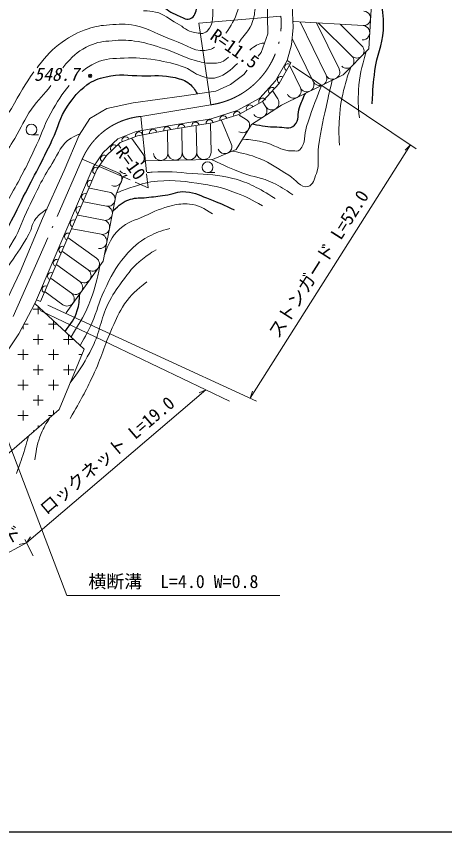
# Model space of a CAD drawing. Units: millimetres, scale not verified. Extents: x 40000 to 680000, y 20000 to 380000.
# Drawn here: x 482726 to 542467, y 205000 to 318715 of the extents above; entities that cross this region are included whole.
import ezdxf
from ezdxf.enums import TextEntityAlignment as Align

# ---------------------------------------------------------------- set-up
doc = ezdxf.new("R2010")
doc.units = ezdxf.units.MM
doc.header["$LTSCALE"] = 1000
doc.header["$PDMODE"] = 32
doc.header["$PDSIZE"] = 500
doc.linetypes.add('LONG_DASHED_DOTTED', pattern=[15.25, 12, -1.5, 0.25, -1.5])
for name, color, linetype, lineweight in [('M-BGD', 7, 'Continuous', 13), ('M-BMK', 2, 'LONG_DASHED_DOTTED', 13), ('M-STR-HTXT', 7, 'Continuous', 13), ('M-TTL-BAND', 7, 'Continuous', 25)]:
    doc.layers.add(name, color=color, linetype=linetype, lineweight=lineweight)
doc.styles.add('ＭＳ ゴシック', font='')
doc.styles.get('ＭＳ ゴシック').set_extended_font_data('MS Gothic')

msp = doc.modelspace()

# ---------------------------------------------------------------- linework, layer by layer
at = {"layer": 'M-BGD'}
for p, q in [((520524, 337578), (521332, 317136)), ((517789, 316286), (517718, 321033)), ((532322, 321580), (531895, 314170)), ((531081, 317424), (521398, 317981)), ((525933, 310492), (522306, 317929)), ((527731, 311368), (524596, 317797)), ((529515, 313179), (524841, 317783)), ((530918, 314603), (527868, 317609)), ((516868, 313665), (517789, 316286)), ((521332, 317136), (521119, 314727)), ((524136, 309615), (521243, 315546)), ((521119, 314727), (520481, 312531)), ((531895, 314170), (528323, 310544)), ((516462, 313152), (516868, 313665)), ((520481, 312531), (518879, 309707)), ((521003, 312235), (520481, 312531)), ((522338, 308738), (520848, 311794)), ((512617, 309201), (514459, 310618)), ((514459, 310618), (514909, 311188)), ((528323, 310544), (519686, 306333)), ((518879, 309707), (516675, 307296)), ((505815, 307571), (510562, 308280)), ((510562, 308280), (512617, 309201)), ((519191, 307204), (518501, 308260)), ((499013, 306650), (505815, 307571)), ((516675, 307296), (513541, 305574)), ((495329, 305871), (499013, 306650)), ((519686, 306333), (515528, 303614)), ((517517, 306109), (517107, 306736)), ((492990, 304454), (495329, 305871)), ((513541, 305574), (509890, 304438)), ((514793, 304328), (513791, 304945)), ((491503, 302116), (492990, 304454)), ((509890, 304438), (504242, 303508)), ((509878, 299758), (509795, 303714)), ((512712, 300946), (511363, 304163)), ((499455, 302647), (496907, 301648)), ((504242, 303508), (499455, 302647)), ((503880, 299632), (503815, 302721)), ((505879, 299674), (505808, 303057)), ((507879, 299716), (507802, 303385)), ((515528, 303614), (513395, 300148)), ((484828, 302167), (485828, 302167)), ((489377, 297227), (491503, 302116)), ((496907, 301648), (494840, 299719)), ((500372, 299558), (498828, 301653)), ((497321, 300326), (496993, 300772)), ((494840, 299719), (493428, 297653)), ((513395, 300148), (510090, 298762)), ((496834, 296949), (494465, 297933)), ((500711, 298565), (500091, 298108)), ((510090, 298762), (500711, 298565)), ((493428, 297653), (485541, 279193)), ((486401, 290496), (489377, 297227)), ((509395, 296909), (510395, 296909)), ((497651, 296309), (496654, 293910)), ((498078, 296624), (497651, 296309)), ((495692, 294201), (492940, 294735)), ((496654, 293910), (494842, 284581)), ((495311, 292237), (492137, 292854)), ((483284, 283056), (486401, 290496)), ((494929, 290274), (491333, 290973)), ((494548, 288311), (490529, 289092)), ((493902, 284986), (489979, 287805)), ((492735, 283362), (489174, 285921)), ((494842, 284581), (489670, 277383)), ((491568, 281738), (488369, 284036)), ((480166, 276608), (483284, 283056)), ((490401, 280114), (487564, 282152)), ((489234, 278489), (486759, 280268)), ((485300, 278677), (483096, 274441)), ((485541, 279193), (485300, 278677)), ((492199, 272299), (485300, 278677)), ((486093, 278958), (485541, 279193)), ((485076, 277893), (486148, 277893)), ((485783, 278231), (485783, 277186)), ((483662, 275527), (483662, 275065)), ((483789, 275772), (484369, 275772)), ((487197, 275772), (488443, 275772)), ((487904, 276270), (487904, 275065)), ((483096, 274441), (480582, 270652)), ((485783, 274358), (485783, 272944)), ((490025, 274309), (490025, 272944)), ((485076, 273651), (486490, 273651)), ((489318, 273651), (490733, 273651)), ((483662, 272237), (483662, 270822)), ((487904, 272237), (487904, 270822)), ((488714, 263866), (492199, 272299)), ((482954, 271530), (484369, 271530)), ((487197, 271530), (488611, 271530)), ((491440, 271530), (491881, 271530)), ((485783, 270115), (485783, 268701)), ((490025, 270115), (490025, 268701)), ((485076, 269408), (486490, 269408)), ((489318, 269408), (490733, 269408)), ((482954, 267287), (484369, 267287)), ((483662, 267994), (483662, 266580)), ((487197, 267287), (488611, 267287)), ((487904, 267994), (487904, 266580)), ((485076, 265166), (486490, 265166)), ((485783, 265873), (485783, 264458)), ((480730, 256950), (488714, 263866)), ((482954, 263044), (484369, 263044)), ((483662, 263751), (483662, 262337)), ((487197, 263044), (487765, 263044)), ((487904, 263751), (487904, 263165)), ((485783, 261630), (485783, 261327)), ((485076, 260923), (485316, 260923))]:
    msp.add_line(p, q, dxfattribs=at)
msp.add_lwpolyline([(486093, 278958), (493957, 297363), (495298, 299326), (497232, 301131), (499619, 302067), (504344, 302917), (510029, 303852), (513777, 305019), (517051, 306818), (519368, 309352), (521003, 312235)], dxfattribs=at)
for centre, radius in [((493022, 310411), 100), ((493022, 310411), 80), ((493022, 310411), 60), ((493022, 310411), 40), ((493022, 310411), 20), ((493022, 310411), 20), ((484828, 302917), 750), ((509395, 297659), 750)]:
    msp.add_circle(centre, radius, dxfattribs=at)
for centre, radius, start, end in [((531138, 318422), 1000, 266.70604, 86.70604), ((531023, 316426), 1000, 266.70604, 86.70604), ((530216, 313891), 1000, 225.42441, 45.42441), ((528813, 312466), 1000, 225.42441, 45.42441), ((520633, 311583), 500, 60.42985, 240.42985), ((525034, 310053), 1000, 205.99638, 25.99638), ((526832, 310930), 1000, 205.99638, 25.99638), ((519646, 309843), 500, 60.42985, 240.42985), ((523237, 309177), 1000, 205.99638, 25.99638), ((518399, 308293), 500, 47.56377, 227.56377), ((521439, 308300), 1000, 205.99638, 25.99638), ((517049, 306817), 500, 28.78662, 208.78662), ((518354, 306657), 1000, 213.17851, 33.17851), ((515296, 305854), 500, 28.78662, 208.78662), ((516680, 305562), 1000, 213.17851, 33.17851), ((511613, 304346), 500, 17.29245, 197.29245), ((513523, 304940), 500, 17.29245, 197.29245), ((505746, 303147), 500, 9.34898, 189.34898), ((507719, 303472), 500, 9.34898, 189.34898), ((509692, 303797), 500, 9.34898, 189.34898), ((514269, 303477), 1000, 238.3925, 58.3925), ((499837, 302106), 500, 10.19599, 190.19599), ((501805, 302460), 500, 10.19599, 190.19599), ((503774, 302814), 500, 10.19599, 190.19599), ((497963, 301418), 500, 21.39981, 201.39981), ((496344, 300302), 500, 43.02507, 223.02507), ((511790, 300559), 1000, 202.75098, 22.75098), ((494977, 298856), 500, 55.6539, 235.6539), ((499568, 298964), 1000, 301.39254, 36.39536), ((502880, 299610), 1000, 181.20606, 1.20606), ((504879, 299653), 1000, 181.20606, 1.20606), ((506879, 299695), 1000, 181.20606, 1.20606), ((508879, 299737), 1000, 181.20606, 1.20606), ((493881, 297187), 500, 66.86595, 246.86595), ((496450, 296026), 1000, 247.44391, 67.44391), ((497958, 297778), 1000, 216.39536, 270.53996), ((493095, 295347), 500, 66.86595, 246.86595), ((492310, 293508), 500, 66.86595, 246.86595), ((495501, 293219), 1000, 259.00522, 79.00522), ((491524, 291669), 500, 66.86595, 246.86595), ((495120, 291256), 1000, 259.00522, 79.00522), ((490738, 289830), 500, 66.86595, 246.86595), ((494739, 289292), 1000, 259.00522, 79.00522), ((489952, 287991), 500, 66.86595, 246.86595), ((494357, 287329), 1000, 259.00522, 79.00522), ((489167, 286151), 500, 66.86595, 246.86595), ((488381, 284312), 500, 66.86595, 246.86595), ((493318, 284174), 1000, 234.30205, 54.30205), ((492151, 282550), 1000, 234.30205, 54.30205), ((487595, 282473), 500, 66.86595, 246.86595), ((486809, 280634), 500, 66.86595, 246.86595), ((490984, 280926), 1000, 234.30205, 54.30205), ((489817, 279301), 1000, 234.30205, 54.30205)]:
    msp.add_arc(centre, radius, start, end, dxfattribs=at)
for points, knots in [([(514820, 337313), (514761, 336276), (514693, 335900), (514482, 335020), (514119, 333508), (513454, 332822), (512821, 331402), (512209, 330028), (511702, 329315), (511289, 327869), (510969, 326749), (510946, 326084), (510778, 324931), (510525, 323191), (510540, 322192), (510225, 320462), (509949, 318950), (510435, 317700), (509331, 316631), (508839, 316154), (508263, 316357), (507586, 316460), (506535, 316621), (506102, 317203), (505159, 317695), (503972, 318314), (503447, 319037), (502137, 319312), (501499, 319446), (501203, 319497), (500477, 319483)], [0, 0, 0, 0, 1, 1, 1, 2, 2, 2, 3, 3, 3, 4, 4, 4, 5, 5, 5, 6, 6, 6, 7, 7, 7, 8, 8, 8, 9, 9, 9, 10, 10, 10, 10]), ([(511937, 316354), (512697, 317406), (513162, 318204), (513630, 319568), (514312, 321556), (513771, 322849), (514056, 324931), (514367, 327199), (514674, 328451), (515205, 330678), (515573, 332220), (516090, 333019), (516269, 334594), (516393, 335677), (516408, 336118), (516348, 337384)], [0, 0, 0, 0, 1, 1, 1, 2, 2, 2, 3, 3, 3, 4, 4, 4, 5, 5, 5, 5]), ([(517262, 329688), (516949, 328763), (516879, 328459), (516695, 327656), (516330, 326059), (516398, 325117), (516269, 323484), (516157, 322056), (516271, 321239), (516057, 319823), (515919, 318910), (515882, 318367), (515503, 317525), (515111, 316654), (514664, 316293), (514099, 315524), (513980, 315363), (513873, 315206), (513775, 315054)], [0, 0, 0, 0, 1, 1, 1, 2, 2, 2, 3, 3, 3, 4, 4, 4, 5, 5, 5, 6, 6, 6, 6]), ([(485618, 311550), (485688, 311639), (485760, 311729), (485833, 311820), (486972, 313228), (487616, 314077), (489111, 315098), (490425, 315996), (491225, 316452), (492729, 316971), (493848, 317357), (494529, 317435), (495709, 317525), (497102, 317630), (497916, 317717), (499285, 317439), (501467, 316997), (502487, 316081), (504606, 315396), (506567, 314762), (507754, 313440), (509714, 314077), (509973, 314161), (510184, 314271), (510366, 314404)], [0, 0, 0, 0, 1, 1, 1, 2, 2, 2, 3, 3, 3, 4, 4, 4, 5, 5, 5, 6, 6, 6, 7, 7, 7, 8, 8, 8, 8]), ([(512323, 313018), (512181, 312886), (512023, 312757), (511842, 312629), (511187, 312166), (510644, 312174), (509842, 312161), (508997, 312147), (508530, 312326), (507713, 312544), (505777, 313060), (504821, 313750), (502903, 314332), (501475, 314765), (500677, 315061), (499200, 315268), (497998, 315437), (497300, 315432), (496092, 315311), (494840, 315186), (494086, 315157), (492942, 314630), (491541, 313984), (490840, 313379), (489792, 312246), (489569, 312004), (489382, 311774), (489218, 311550)], [0, 0, 0, 0, 1, 1, 1, 2, 2, 2, 3, 3, 3, 4, 4, 4, 5, 5, 5, 6, 6, 6, 7, 7, 7, 8, 8, 8, 9, 9, 9, 9]), ([(515283, 313986), (515433, 314132), (515601, 314276), (515801, 314417), (516123, 314644), (516315, 314782), (516695, 314885), (516938, 314951), (517047, 314970), (517331, 314984)], [0, 0, 0, 0, 1, 1, 1, 2, 2, 2, 3, 3, 3, 3]), ([(491931, 311013), (492499, 311534), (493016, 311870), (493836, 312246), (495245, 312891), (496204, 312819), (497752, 312885), (499450, 312956), (500419, 312909), (502094, 312629), (503753, 312352), (504700, 312177), (506266, 311565), (507160, 311216), (507521, 310702), (508437, 310416), (509268, 310156), (509812, 309927), (510651, 310160), (511985, 310531), (512542, 311255), (513582, 312128)], [0, 0, 0, 0, 1, 1, 1, 2, 2, 2, 3, 3, 3, 4, 4, 4, 5, 5, 5, 6, 6, 6, 7, 7, 7, 7]), ([(531519, 313788), (530858, 311381), (530564, 310551), (530450, 308413), (530370, 306913), (530386, 306312), (530563, 304569)], [0, 0, 0, 0, 1, 1, 1, 2, 2, 2, 2]), ([(529369, 311606), (528922, 310401), (528810, 310020), (528531, 308981), (528073, 307277), (527912, 306285), (527788, 304525), (527684, 303054), (527696, 302497), (527788, 300750)], [0, 0, 0, 0, 1, 1, 1, 2, 2, 2, 3, 3, 3, 3]), ([(470637, 286365), (471816, 287142), (472244, 287500), (473106, 288408), (474409, 289781), (474712, 290894), (475575, 292580), (476972, 295313), (477307, 297051), (478639, 299816), (479816, 302258), (480662, 303530), (482045, 305861), (483258, 307906), (483907, 309260), (485174, 310969)], [0, 0, 0, 0, 1, 1, 1, 2, 2, 2, 3, 3, 3, 4, 4, 4, 5, 5, 5, 5]), ([(512821, 299907), (514554, 299587), (515165, 299442), (516586, 298893), (518323, 298222), (519118, 297469), (520733, 296541), (521775, 295942), (522311, 294714), (523394, 294994), (524149, 295189), (524290, 295999), (524570, 296789), (525064, 298183), (524681, 299098), (524879, 300564), (525219, 303077), (525558, 304464), (526117, 306938), (526370, 308058), (526450, 308427), (526794, 309799)], [0, 0, 0, 0, 1, 1, 1, 2, 2, 2, 3, 3, 3, 4, 4, 4, 5, 5, 5, 6, 6, 6, 7, 7, 7, 7]), ([(461910, 278703), (463605, 277930), (464162, 277639), (465699, 277255), (466860, 276965), (467527, 276657), (468721, 276744), (469366, 276792), (469810, 276829), (470296, 277255), (470939, 277820), (470961, 278414), (471360, 279171), (471871, 280137), (471998, 280767), (472595, 281682), (473357, 282850), (473882, 283446), (474851, 284449), (475794, 285426), (476628, 285650), (477533, 286663), (478678, 287946), (479007, 288906), (479916, 290366), (480897, 291942), (481444, 292828), (482343, 294453), (483538, 296613), (484177, 297842), (485237, 300072), (486184, 302061), (486476, 303291), (487536, 305222), (488417, 306827), (489110, 307897), (490086, 309050)], [0, 0, 0, 0, 1, 1, 1, 2, 2, 2, 3, 3, 3, 4, 4, 4, 5, 5, 5, 6, 6, 6, 7, 7, 7, 8, 8, 8, 9, 9, 9, 10, 10, 10, 11, 11, 11, 12, 12, 12, 12]), ([(487563, 309050), (486571, 307767), (485799, 307151), (484854, 305776), (483812, 304260), (483438, 303280), (482513, 301689), (481824, 300503), (481322, 299902), (480725, 298667), (479950, 297063), (479739, 296065), (478980, 294453), (478438, 293301), (478064, 292689), (477405, 291601), (476569, 290220), (476075, 289453), (475064, 288195), (474304, 287251), (473730, 286854), (472935, 285939), (472253, 285153), (471859, 284715), (471275, 283853), (470543, 282772), (470503, 281873), (469530, 281001), (469199, 280705), (469011, 280537), (468676, 280326)], [0, 0, 0, 0, 1, 1, 1, 2, 2, 2, 3, 3, 3, 4, 4, 4, 5, 5, 5, 6, 6, 6, 7, 7, 7, 8, 8, 8, 9, 9, 9, 10, 10, 10, 10]), ([(514282, 301589), (515557, 301480), (515952, 301418), (517008, 301221), (518728, 300900), (519554, 299903), (521304, 299948), (521682, 299958), (521993, 299838), (522258, 300107), (523190, 301053), (522815, 302102), (523213, 303369), (523925, 305631), (524246, 306369), (525300, 309070)], [0, 0, 0, 0, 1, 1, 1, 2, 2, 2, 3, 3, 3, 4, 4, 4, 5, 5, 5, 5]), ([(491623, 302304), (491069, 302144), (490847, 302000), (490388, 301732), (488900, 300864), (488691, 299641), (487749, 298199), (486252, 295906), (485642, 294481), (484429, 292026), (483545, 290239), (483317, 289101), (482300, 287386), (481406, 285879), (480769, 285118), (479704, 283726), (478734, 282460), (478067, 281849), (477107, 280576), (476043, 279165), (475520, 278322), (474510, 276872), (473725, 275744), (473490, 274941), (472510, 273978), (471917, 273396), (471513, 273080), (470722, 272828), (469534, 272450), (468774, 272759), (467529, 272828), (466028, 272912), (465150, 272819), (463698, 273211), (462237, 273606), (461550, 274201), (460122, 274701), (458439, 275291), (457517, 275850), (455738, 275978), (454145, 276093), (453220, 275852), (451694, 275382), (450464, 275004), (449743, 274718), (448757, 273892), (447834, 273119), (447728, 272315), (446969, 271381), (446182, 270413), (445748, 269848), (444798, 269040), (443818, 268206), (443255, 267649), (442031, 267252), (441028, 266927), (440338, 266589), (439349, 266954), (438742, 267178), (438578, 267635), (438243, 268188), (437797, 268923), (437789, 269386), (437689, 270317)], [0, 0, 0, 0, 1, 1, 1, 2, 2, 2, 3, 3, 3, 4, 4, 4, 5, 5, 5, 6, 6, 6, 7, 7, 7, 8, 8, 8, 9, 9, 9, 10, 10, 10, 11, 11, 11, 12, 12, 12, 13, 13, 13, 14, 14, 14, 15, 15, 15, 16, 16, 16, 17, 17, 17, 18, 18, 18, 19, 19, 19, 20, 20, 20, 21, 21, 21, 21]), ([(509962, 298759), (511979, 297792), (512565, 297504), (514296, 296851), (515913, 296241), (516952, 296247), (518505, 295489), (519645, 294933), (520080, 294669), (521290, 293818)], [0, 0, 0, 0, 1, 1, 1, 2, 2, 2, 3, 3, 3, 3]), ([(500955, 296914), (501173, 296934), (501408, 296954), (501671, 296974), (503841, 297144), (505071, 296968), (507241, 296789), (509473, 296604), (510772, 296691), (512935, 296108), (515388, 295446), (516347, 294816), (518814, 293323)], [0, 0, 0, 0, 1, 1, 1, 2, 2, 2, 3, 3, 3, 4, 4, 4, 4]), ([(496730, 294092), (497785, 294528), (498106, 294643), (499010, 294932), (500311, 295348), (501052, 295629), (502414, 295737), (504901, 295934), (506322, 295687), (508788, 295303), (510642, 295015), (511682, 294748), (513430, 294066), (514910, 293488), (515459, 293199), (517081, 292271)], [0, 0, 0, 0, 1, 1, 1, 2, 2, 2, 3, 3, 3, 4, 4, 4, 5, 5, 5, 5]), ([(494991, 285349), (495618, 287024), (495914, 287926), (497153, 289053), (498265, 290064), (499193, 290215), (500557, 290847), (502056, 291542), (502913, 291941), (504518, 292333), (505413, 292551), (505952, 292602), (506870, 292518), (508229, 292395), (508819, 291932), (510088, 291157)], [0, 0, 0, 0, 1, 1, 1, 2, 2, 2, 3, 3, 3, 4, 4, 4, 5, 5, 5, 5]), ([(435401, 265069), (435676, 264530), (435920, 264094), (436540, 263889), (436906, 263768), (437144, 263925), (437519, 264017), (438617, 264285), (439192, 264578), (440243, 264996), (442200, 265773), (443443, 266004), (445139, 267252), (446873, 268529), (447170, 269981), (448842, 271338), (449708, 272042), (450318, 272284), (451353, 272701), (452738, 273257), (453566, 273691), (455057, 273637), (457043, 273564), (457975, 272587), (459867, 271977), (461173, 271555), (461873, 271165), (463230, 270955), (464561, 270749), (465339, 270812), (466678, 270955), (468338, 271132), (469305, 271257), (470850, 271892), (472617, 272618), (473672, 273093), (475021, 274446), (475992, 275419), (476116, 276292), (476894, 277426), (477647, 278522), (478152, 279076), (478937, 280150), (480119, 281766), (480794, 282664), (481917, 284322), (482957, 285856), (483580, 286697), (484471, 288323), (484918, 289139), (484873, 289764), (485450, 290494), (485943, 291117), (486255, 291346), (486989, 291825)], [0, 0, 0, 0, 1, 1, 1, 2, 2, 2, 3, 3, 3, 4, 4, 4, 5, 5, 5, 6, 6, 6, 7, 7, 7, 8, 8, 8, 9, 9, 9, 10, 10, 10, 11, 11, 11, 12, 12, 12, 13, 13, 13, 14, 14, 14, 15, 15, 15, 16, 16, 16, 17, 17, 17, 18, 18, 18, 18]), ([(491640, 272817), (492452, 274256), (492675, 274690), (493254, 275932), (494052, 277646), (494156, 278753), (494987, 280450), (495955, 282427), (496449, 283618), (497896, 285278), (498990, 286533), (499705, 287221), (501176, 288001), (502271, 288581), (502789, 288763), (504146, 289115)], [0, 0, 0, 0, 1, 1, 1, 2, 2, 2, 3, 3, 3, 4, 4, 4, 5, 5, 5, 5]), ([(490253, 267590), (491801, 269755), (492304, 270497), (493316, 272528), (494451, 274808), (494444, 276359), (495544, 278655), (496149, 279920), (496646, 280549), (497463, 281688), (498430, 283037), (499005, 283818), (500309, 284844), (501021, 285404), (501315, 285623), (502228, 286144)], [0, 0, 0, 0, 1, 1, 1, 2, 2, 2, 3, 3, 3, 4, 4, 4, 5, 5, 5, 5]), ([(490358, 274002), (491789, 276308), (492328, 277090), (493130, 279274), (493777, 281034), (493953, 281765), (494362, 283913)], [0, 0, 0, 0, 1, 1, 1, 2, 2, 2, 2]), ([(490222, 262626), (491837, 265400), (492308, 266222), (493440, 268630), (494626, 271152), (494946, 272714), (496101, 275252), (496710, 276590), (496988, 277391), (497834, 278594), (498817, 279992), (499423, 280450), (500928, 281688)], [0, 0, 0, 0, 1, 1, 1, 2, 2, 2, 3, 3, 3, 4, 4, 4, 4]), ([(485332, 256871), (485582, 258542), (485620, 259176), (486199, 260522), (486589, 261428), (486783, 261790), (487411, 262737)], [0, 0, 0, 0, 1, 1, 1, 2, 2, 2, 2]), ([(482733, 254952), (483326, 256571), (483505, 257009), (483909, 258356), (484117, 259050), (484187, 259282), (484413, 260141)], [0, 0, 0, 0, 1, 1, 1, 2, 2, 2, 2])]:
    msp.add_open_spline(points, degree=3, knots=knots, dxfattribs=at)
at = {"layer": 'M-BGD', "lineweight": 25}
for points, knots in [([(502818, 320377), (503834, 319594), (504197, 319244), (505244, 318844), (505889, 318598), (506292, 318161), (506947, 318376), (507657, 318608), (507695, 319298), (507969, 319993), (508695, 321838), (508517, 323039), (508948, 324974), (509321, 326651), (509384, 327649), (510055, 329231), (510650, 330636), (511343, 331245), (511970, 332636), (512435, 333667), (512729, 334276), (512821, 335403), (512880, 336110), (512878, 336419), (512776, 337217)], [0, 0, 0, 0, 1, 1, 1, 2, 2, 2, 3, 3, 3, 4, 4, 4, 5, 5, 5, 6, 6, 6, 7, 7, 7, 8, 8, 8, 8]), ([(532368, 306505), (532454, 308687), (532500, 309344), (532739, 311147), (533035, 313375), (533742, 314538), (533915, 316779), (534140, 319697), (533188, 321380), (533667, 324267), (533949, 325968), (534111, 326680), (534781, 328538)], [0, 0, 0, 0, 1, 1, 1, 2, 2, 2, 3, 3, 3, 4, 4, 4, 4]), ([(479227, 285413), (479400, 285630), (479573, 285861), (479746, 286109), (480506, 287196), (480819, 287880), (481449, 289047), (482379, 290767), (482822, 291771), (483705, 293516), (485280, 296628), (486248, 298328), (487749, 301476), (488620, 303304), (488702, 304554), (489877, 306201), (490780, 307466), (491305, 308222), (492559, 309139), (493479, 309811), (494133, 310020), (495241, 310288), (497132, 310746), (498276, 310447), (500221, 310416), (502036, 310386), (503100, 310598), (504861, 310160), (505685, 309955), (506213, 309857), (506862, 309309), (507395, 308858), (507590, 308552), (507947, 307890)], [0, 0, 0, 0, 1, 1, 1, 2, 2, 2, 3, 3, 3, 4, 4, 4, 5, 5, 5, 6, 6, 6, 7, 7, 7, 8, 8, 8, 9, 9, 9, 10, 10, 10, 11, 11, 11, 11]), ([(515671, 303707), (517199, 303407), (517727, 303266), (519062, 303287), (520033, 303302), (520857, 302841), (521537, 303535), (522239, 304250), (521881, 305065), (522218, 306010), (522496, 306790), (522615, 307066), (523036, 307966)], [0, 0, 0, 0, 1, 1, 1, 2, 2, 2, 3, 3, 3, 4, 4, 4, 4]), ([(496202, 291581), (497127, 292415), (497546, 292863), (498638, 293199), (499475, 293457), (499997, 293347), (500866, 293447), (501882, 293564), (502453, 293613), (503466, 293756), (504607, 293918), (505226, 294346), (506374, 294251), (507738, 294139), (508433, 293676), (509716, 293199), (511076, 292694), (511540, 292469), (513120, 291714)], [0, 0, 0, 0, 1, 1, 1, 2, 2, 2, 3, 3, 3, 4, 4, 4, 5, 5, 5, 6, 6, 6, 6]), ([(489518, 274778), (490402, 275942), (490836, 276413), (491212, 277665), (491480, 278559), (491537, 278984), (491570, 280027)], [0, 0, 0, 0, 1, 1, 1, 2, 2, 2, 2])]:
    msp.add_open_spline(points, degree=3, knots=knots, dxfattribs=at)
at = {"layer": 'M-BGD'}
msp.add_open_spline([(497800, 296419), (497931, 296445), (498055, 296470), (498173, 296494)], degree=3, dxfattribs=at)
msp.add_point((493022, 310411), dxfattribs=at)
at = {"layer": 'M-BMK'}
for p, q in [((500081, 304757), (509852, 306373)), ((482303, 276840), (491927, 298806))]:
    msp.add_line(p, q, dxfattribs=at)
for centre, radius, start, end in [((508163, 317748), 11500, 278.44328, 4.82175), ((501092, 294808), 10000, 95.80504, 156.43364)]:
    msp.add_arc(centre, radius, start, end, dxfattribs=at)
at = {"layer": 'M-STR-HTXT'}
for p, q in [((519623, 318715), (508163, 317748)), ((509852, 306373), (508163, 317748)), ((521245, 311803), (538498, 300236)), ((500081, 304757), (500866, 297037)), ((515340, 265465), (537700, 300771)), ((537700, 300771), (536954, 300060)), ((491927, 298806), (498609, 295891)), ((500896, 296742), (501092, 294808)), ((499303, 295588), (501092, 294808)), ((486063, 277681), (512473, 265055)), ((487123, 278453), (516232, 265055)), ((478025, 268737), (489795, 237934)), ((484127, 245291), (509158, 266640)), ((509158, 266640), (508235, 266181)), ((515340, 265465), (515664, 266444)), ((483892, 245732), (485099, 243464)), ((484127, 245291), (484726, 246130)), ((471128, 238208), (484127, 245291)), ((484127, 245291), (483130, 245032)), ((489795, 237934), (519471, 237934))]:
    msp.add_line(p, q, dxfattribs=at)
at = {"layer": 'M-TTL-BAND'}
msp.add_line((40000, 205000), (579000, 205000), dxfattribs=at)

# ---------------------------------------------------------------- texts
at = {"layer": 'M-BGD', "style": 'ＭＳ ゴシック', "oblique": 15}
msp.add_text('548.7', height=1833, dxfattribs=at).set_placement((491424, 311550), align=Align.TOP_RIGHT)
at = {"layer": 'M-STR-HTXT', "style": 'ＭＳ ゴシック'}
for s, rotation, p in [('R=11.5', 324.711, (509282, 315170)), ('R=10', 305.917, (496059, 299412))]:
    msp.add_text(s, height=1833, rotation=rotation, dxfattribs=at).set_placement(p, align=Align.BOTTOM_LEFT)
for s, rotation, p in [('ストンガード L=52.0', 57.653, (526098, 283386)), ('ロックネット L=19.0', 40.461, (496318, 256346)), ('ストンガード', 28.586, (477388, 242188))]:
    msp.add_text(s, height=1833, rotation=rotation, dxfattribs=at).set_placement(p, align=Align.BOTTOM_CENTER)
msp.add_text('横断溝\u3000L=4.0 W=0.8', height=1833, dxfattribs=at).set_placement((504633, 238434), align=Align.BOTTOM_CENTER)

doc.saveas('drawing.dxf')
